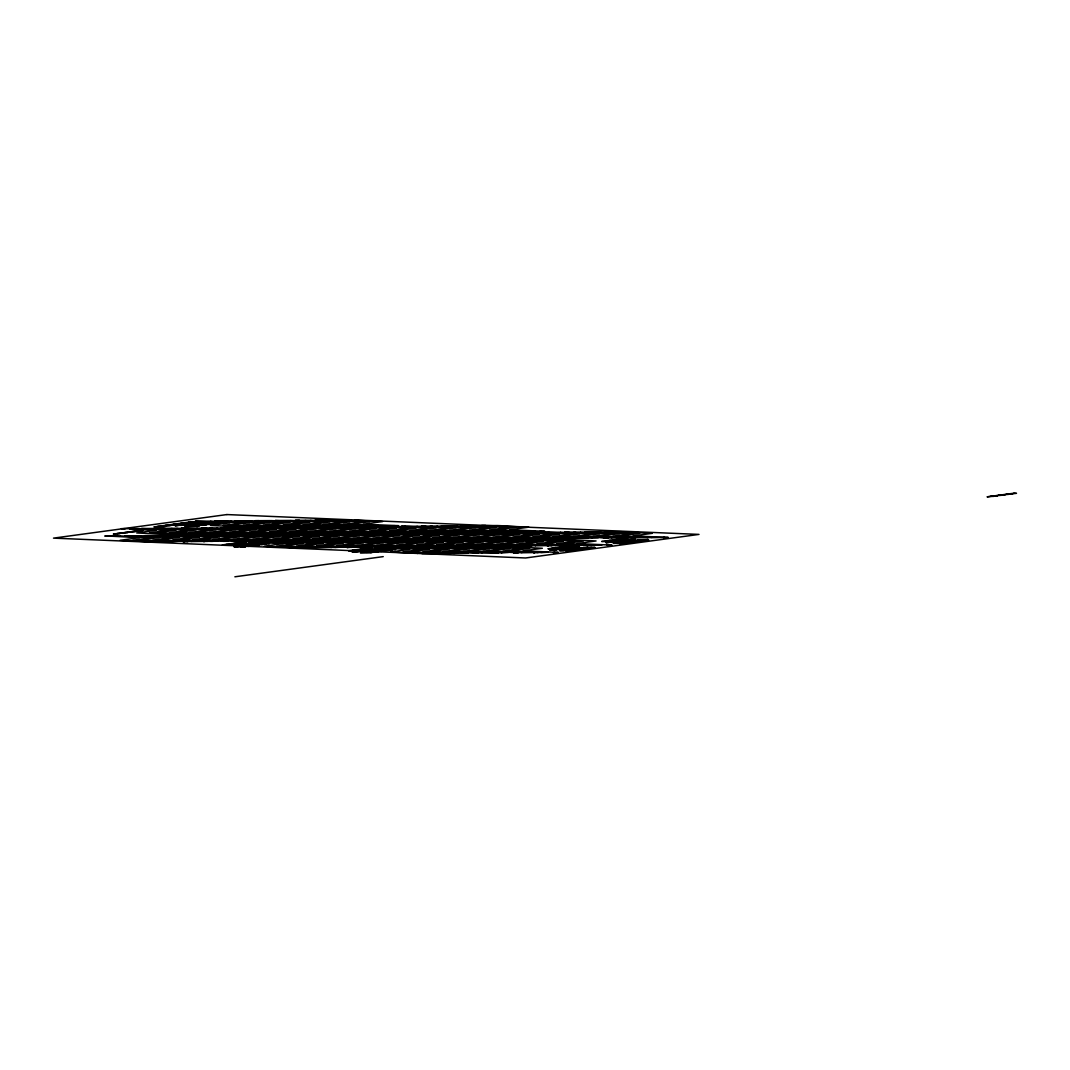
<?xml version="1.0" encoding="UTF-8"?>
<svg xmlns="http://www.w3.org/2000/svg" width="1070" height="1070" viewBox="0 0 1070 1070"><rect width="100%" height="100%" fill="white"/><g stroke="black" fill="none" stroke-linecap="round" stroke-linejoin="round"><path stroke-width="1.5" d="M108.645 536.016L104.806 536.043L120.335 535.95M125.19 528.674L121.351 528.7L136.88 528.607M148.65 535.682L144.825 535.709L160.339 535.615M165.195 528.339L161.369 528.366L176.884 528.272M168.659 535.508L164.82 535.535L180.349 535.441M185.204 528.165L181.365 528.192L196.893 528.098M163.469 541.848L164.767 541.701L151.806 541.901M218.989 521.023L215.164 521.05L230.692 520.956M208.663 535.174L204.825 535.201L220.353 535.107M225.208 527.818L221.37 527.844L236.898 527.764M203.474 541.514L204.785 541.366L191.811 541.567M220.019 534.171L221.329 534.024L208.356 534.224M228.672 535L224.834 535.027L240.362 534.933M258.993 520.675L255.168 520.715L270.697 520.622M245.217 527.657L241.379 527.684L256.907 527.59M223.483 541.34L224.78 541.193M253.817 527.029L255.115 526.881M273.813 526.855L275.124 526.707L262.15 526.908M252.453 541.955L248.614 541.982L264.143 541.888M268.677 534.652L264.838 534.679L280.367 534.599M285.222 527.309L281.383 527.336L296.912 527.242M263.487 541.005L264.798 540.858M280.032 533.662L281.343 533.515M313.831 526.52L315.128 526.373L302.155 526.56M339.016 520.007L335.177 520.033L350.706 519.94M333.827 526.346L335.137 526.199M312.493 541.433L308.628 541.473L324.156 541.38M328.691 534.144L324.852 534.171L340.38 534.077M345.236 526.801L341.397 526.828L356.925 526.734M323.501 540.497L324.798 540.337L311.838 540.537M340.046 533.141L341.343 532.994L328.383 533.194M373.831 526.012L375.142 525.851M393.84 525.838L395.138 525.691L382.177 525.892M372.494 540.925L368.642 540.965L384.17 540.872M388.704 533.636L384.866 533.662L400.394 533.569M405.236 526.293L401.41 526.32L416.939 526.226M367.291 547.278L368.588 547.131L355.614 547.332M400.06 532.633L401.357 532.486L388.383 532.686M407.295 546.944L408.593 546.797L395.632 546.997M440.064 532.298L441.375 532.151L428.401 532.338M432.481 540.43L428.655 540.457L444.184 540.363M418.771 547.385L414.946 547.412L430.474 547.318M465.249 525.785L461.424 525.811L476.952 525.718M427.305 546.77L428.602 546.623M460.073 532.124L461.371 531.977M472.499 540.082L468.66 540.109L484.188 540.016M488.722 532.78L484.884 532.807L500.412 532.713M467.309 546.436L468.606 546.288M453.6 553.391L454.897 553.243L441.923 553.444M492.494 539.909L488.669 539.935L504.197 539.855M478.785 546.877L474.96 546.904L490.488 546.81M508.718 532.606L504.893 532.646L520.421 532.552M487.305 546.262L488.615 546.115L475.642 546.315M473.595 553.217L474.906 553.07M503.542 538.959L504.839 538.812L491.866 539.012M532.499 539.574L528.674 539.601L544.202 539.507M548.723 532.271L544.897 532.298L560.426 532.205M527.323 545.914L528.62 545.767L515.646 545.967M513.613 552.882L514.911 552.735M568.732 532.098L564.906 532.124L580.421 532.044M547.318 545.754L548.629 545.606L535.655 545.794M533.609 552.708L534.92 552.561L521.946 552.762M563.542 538.451L564.853 538.304M608.736 531.763L604.911 531.79L620.439 531.696M587.336 545.406L588.634 545.259L575.66 545.459M603.56 538.103L604.858 537.956M623.556 537.942L624.867 537.782L611.893 537.983M663.56 537.595L664.871 537.448L651.897 537.648M191.811 525.678L190.714 525.811M195.248 525.878L196.372 525.744M212.288 522.896L208.637 522.922L220.26 522.949L212.328 522.869M241.004 546.315L237.353 546.329L239.907 545.981M254.66 544.456L251.009 544.469L262.632 544.51L254.7 544.429M374.085 551.906L375.209 551.772M380.893 550.328L379.796 550.448M570.042 550.368L571.166 550.234L562.954 550.194L574.577 550.221L570.029 550.395M576.85 548.776L575.754 548.91M580.261 548.321L576.61 548.335L588.232 548.375L580.301 548.295M627.167 542.61L628.291 542.463L620.078 542.423L635.112 541.995L623.489 541.968M637.412 541.219L638.536 541.072L630.324 541.032L645.357 540.604M640.823 540.751L641.946 540.617L636.289 540.684M185.083 528.192L216.06 529.797L196.72 532.432L224.325 533.743L223.55 533.85M168.538 535.535L199.515 537.14L180.175 539.775L207.781 541.086L207.005 541.193M132.158 528.847L129.604 529.195L156.046 530.319L136.706 532.94L168.03 534.559M156.889 528.446L141.36 528.526L176.055 530.145L156.715 532.766L184.321 534.077L183.545 534.184M210.683 521.13L195.155 521.224L229.849 522.829L210.509 525.464L238.115 526.774L237.339 526.881M161.69 528.647L160.915 528.74L188.761 530.065L169.421 532.699L204.731 534.184L199.608 534.425L201.321 534.184M215.485 521.331L214.709 521.438L242.556 522.762L223.215 525.383L258.525 526.868L254.031 526.975M108.444 536.057L139.501 537.662L120.161 540.283L151.485 541.901M218.788 521.063L249.858 522.655L230.505 525.29L261.829 526.908M162.306 528.954L163.162 528.847M216.113 521.652L216.956 521.531M188.16 525.704L199.782 525.731L184.749 526.172L196.358 526.199M198.391 524.313L210.014 524.34L194.981 524.768L206.604 524.808M200.959 524.42L202.658 524.18M172.163 528.513L169.608 528.861L196.051 529.971L176.71 532.606L208.035 534.224M204.905 524.581L206.604 524.353M181.686 528.473L180.924 528.58L208.77 529.904L189.417 532.526L228.044 534.05M235.494 521.157L234.718 521.264L262.565 522.588L243.211 525.209L281.838 526.734M140.344 535.789L124.815 535.883L159.51 537.488L140.17 540.109L167.776 541.433L167 541.527M250.688 520.782L235.159 520.876L269.854 522.494L250.514 525.116L278.12 526.427L277.357 526.534M145.145 535.99L144.37 536.097L172.216 537.408L152.876 540.042L188.186 541.527L183.064 541.768L184.776 541.54M255.489 520.996L254.727 521.09L282.56 522.414L263.22 525.049L298.53 526.534L293.421 526.774L295.119 526.534M205.627 527.898L201.374 528.018L216.902 527.925M145.774 536.297L146.617 536.19M202.324 528.62L203.18 528.5M256.118 521.304L256.974 521.184M163.549 534.358L164.312 534.251M155.631 535.856L153.063 536.204L179.506 537.314L160.166 539.949L191.49 541.567M212.181 528.165L209.613 528.513L236.069 529.637L216.715 532.258L244.334 533.569L243.559 533.676M265.975 520.863L263.407 521.21L289.863 522.32L270.523 524.942L301.834 526.574M168.351 534.559L184.722 534.358M165.141 535.816L164.379 535.923L192.225 537.247L172.872 539.868L211.499 541.393M221.704 528.125L220.928 528.232L248.775 529.556L229.435 532.191L268.048 533.716M275.498 520.822L274.722 520.929L302.569 522.24L283.229 524.875L321.843 526.4M225.008 527.858L256.064 529.463L236.724 532.084L264.33 533.395L263.568 533.502M235.868 526.681L236.724 526.56M188.347 534.385L194.78 533.917M242.141 527.082L248.574 526.601M290.692 520.448L275.164 520.542L309.859 522.147L290.518 524.781L318.124 526.092L317.362 526.199M189.082 535.241L184.829 535.361L200.358 535.281M240.937 528.072L241.7 527.965M299.439 520.247L295.173 520.368L310.701 520.274M185.779 535.963L186.635 535.843M296.123 520.97L296.978 520.849M147.005 541.701L147.767 541.594M203.554 534.024L204.316 533.917M257.348 526.707L258.111 526.601M195.636 535.522L193.068 535.869L219.524 536.98L200.17 539.601L231.494 541.219M252.186 527.831L249.631 528.179L276.073 529.289L256.733 531.924L284.339 533.235L283.563 533.341M305.98 520.515L303.425 520.863L329.868 521.973L310.527 524.608L341.852 526.226M205.159 535.481L204.383 535.575L232.23 536.899L212.89 539.534L251.503 541.059M261.709 527.791L260.933 527.898L288.78 529.222L269.439 531.843L308.053 533.368M315.503 520.475L314.74 520.582L342.574 521.906L323.234 524.541L361.847 526.052M208.463 535.201L239.519 536.806L220.179 539.44L247.785 540.751L247.023 540.845M163.697 541.808L168.177 541.701M220.246 534.117L224.74 534.01M274.04 526.801L278.534 526.694M171.802 541.728L178.235 541.26M228.351 534.05L234.785 533.569M276.916 527.416L261.388 527.51L296.082 529.115L276.729 531.75L304.335 533.061L303.572 533.168M282.159 526.734L288.579 526.266M330.71 520.114L315.182 520.194L349.877 521.812L330.523 524.434L358.129 525.744L357.367 525.851M224.392 535.415L225.155 535.308M280.942 527.724L281.718 527.617M334.736 520.408L335.512 520.314M242.087 533.475L242.93 533.355M187.009 541.366L187.772 541.26M241.325 533.85L239.626 534.077L244.736 533.836L209.426 532.352L228.766 529.73L197.214 528.098M297.353 526.36L298.129 526.266M235.641 535.174L233.086 535.522L259.528 536.632L240.188 539.267L267.794 540.577L267.018 540.684M292.19 527.483L289.636 527.844L316.078 528.954L296.738 531.576L324.344 532.887L323.581 532.994M345.984 520.18L343.43 520.528L369.872 521.638L350.532 524.273L378.138 525.584L377.376 525.678M248.36 533.876L264.745 533.676M301.713 527.443L300.951 527.55L328.784 528.874L309.444 531.509L348.058 533.034M355.507 520.14L354.745 520.247L382.579 521.571L363.238 524.193L398.548 525.678L394.068 525.785M203.701 541.46L208.195 541.353M314.045 526.467L318.539 526.36M211.806 541.393L218.24 540.925M260.371 534.759L244.843 534.853L279.537 536.471L260.184 539.093L287.79 540.404L287.027 540.51M268.369 533.703L274.789 533.235M316.921 527.082L301.392 527.176L336.087 528.781L316.747 531.402L344.353 532.726L343.577 532.82M322.164 526.4L328.584 525.918M264.397 535.067L265.173 534.96M320.947 527.39L321.722 527.283M282.092 533.141L282.948 533.02M223.71 541.3L228.191 541.193L192.881 539.708L212.221 537.073L180.669 535.441M280.26 533.609L284.74 533.502L249.43 532.017L268.771 529.382L237.219 527.751M334.054 526.293L338.548 526.186L303.225 524.701L322.565 522.08L291.013 520.448M227.014 541.019L227.79 540.912M337.358 526.025L338.133 525.918M275.645 534.839L273.091 535.187L299.533 536.297L280.193 538.919L307.799 540.23L307.036 540.337M231.815 541.219L248.2 541.019M288.365 533.542L304.749 533.328M336.916 526.908L321.388 527.002L356.083 528.607L336.742 531.242L364.348 532.552L363.586 532.659M342.159 526.226L358.544 526.025M285.168 534.799L284.406 534.893L312.239 536.217L292.899 538.852L331.513 540.377M341.718 527.109L340.955 527.216L368.789 528.54L349.449 531.161L384.772 532.646L368.388 532.86M345.035 526.841L376.092 528.433L356.751 531.068L388.076 532.686M342.346 527.43L343.202 527.309M251.824 541.059L258.245 540.577M300.376 534.425L284.847 534.518L319.542 536.123L300.202 538.758L327.808 540.069L327.032 540.176M308.374 533.368L324.758 533.154M362.168 526.052L368.602 525.584M252.252 541.995L283.309 543.6L263.969 546.222L291.575 547.532L290.799 547.639M304.402 534.732L305.177 534.625M309.11 534.224L304.856 534.345L320.371 534.251M360.964 527.042L361.727 526.935M265.547 540.484L266.403 540.363M322.097 532.793L322.953 532.686M375.891 525.49L376.747 525.37M263.715 540.952L268.195 540.845L232.885 539.36L252.226 536.739L220.674 535.107M374.059 525.958L378.553 525.851L343.229 524.367L362.583 521.732L331.018 520.1M315.65 534.492L313.095 534.839L339.538 535.95L320.197 538.584L347.803 539.895L347.041 540.002M271.82 540.885L288.204 540.671M376.934 526.56L361.406 526.654L396.101 528.272L376.747 530.894L404.353 532.205L403.591 532.312M244.174 545.406L255.797 545.433L240.763 545.874L252.386 545.901M257.83 543.547L269.453 543.587L254.419 544.015L266.042 544.041M268.945 542.102L268.182 542.196L296.015 543.52L276.675 546.155L311.985 547.639L306.876 547.88L308.575 547.639M325.173 534.452L324.411 534.559L352.244 535.883L332.904 538.504L368.227 539.989L351.843 540.203M381.736 526.774L380.96 526.868L408.807 528.192L389.453 530.827L424.777 532.312L408.392 532.512M328.49 534.184L359.547 535.789L340.207 538.411L371.531 540.029M238.195 546.676L233.942 546.797L245.565 546.823L240.442 547.064L242.154 546.837M241.044 546.288L248.976 546.369M246.742 545.513L248.441 545.285M251.851 544.817L247.598 544.938L259.221 544.978L254.098 545.218L255.81 544.978M260.385 543.654L262.096 543.426M269.573 542.41L270.429 542.289M382.351 527.082L383.207 526.962M340.273 533.101L344.754 532.994M250.688 545.673L252.386 545.446M264.343 543.827L266.042 543.587M284.152 541.728L268.623 541.821L303.318 543.426L283.965 546.061L315.289 547.679M396.93 526.4L381.401 526.493L416.096 528.098L396.756 530.72L428.08 532.352M291.829 540.711L298.262 540.243M348.379 533.02L364.763 532.82M288.953 541.928L288.178 542.035L316.024 543.346L296.684 545.981L335.298 547.506M344.42 534.385L345.182 534.278M400.969 526.707L401.731 526.601M405.048 526.32L436.105 527.925L416.765 530.559L444.371 531.87L443.595 531.977M305.552 540.136L306.408 540.029M362.101 532.459L362.957 532.338M304.803 540.51L303.091 540.751L308.213 540.51L272.89 539.026L292.244 536.391L260.679 534.759M304.147 541.554L288.619 541.647L323.314 543.252L303.974 545.887L331.58 547.198L330.817 547.305M360.389 533.917L344.861 533.997L379.556 535.615L360.202 538.237L387.808 539.561L387.046 539.654M308.949 541.754L308.187 541.861L336.02 543.185L316.68 545.807L351.99 547.292L346.881 547.532L348.593 547.305M365.191 534.117L364.415 534.224L392.262 535.535L372.908 538.17L408.232 539.654L391.847 539.855M421.74 526.427L420.965 526.534L448.811 527.858L429.471 530.479L464.781 531.964L460.287 532.071M425.673 526.025L421.419 526.146L436.934 526.052M309.578 542.075L310.434 541.955M365.806 534.425L366.662 534.318M422.369 526.748L423.212 526.627M323.728 540.444L328.209 540.337M383.582 532.486L384.357 532.379M319.435 541.621L316.88 541.968L343.323 543.078L323.983 545.713L355.307 547.332M432.226 526.293L429.659 526.641L456.114 527.751L436.761 530.386L468.085 532.004M331.834 540.377L348.218 540.163M380.385 533.743L364.857 533.836L399.551 535.441L380.211 538.076L411.535 539.695M328.958 541.581L328.196 541.688L356.029 543.012L336.689 545.646L375.303 547.158M384.424 534.05L385.187 533.943M441.736 526.253L440.974 526.36L468.82 527.684L449.467 530.319L488.094 531.83M388.504 533.676L419.56 535.267L400.22 537.902L427.826 539.213L427.05 539.32M289.328 547.439L290.184 547.332M345.556 539.802L346.412 539.681M402.119 532.111L402.962 532.004M400.287 532.579L404.768 532.472M344.165 541.219L328.637 541.3L363.332 542.918L343.978 545.539L371.584 546.85L370.822 546.957M456.943 525.892L441.415 525.972L476.11 527.59L456.77 530.212L484.376 531.522L483.613 531.63M295.601 547.84L302.034 547.372M348.967 541.42L348.191 541.514L376.038 542.838L356.684 545.473L392.008 546.957L386.885 547.198L388.597 546.957M405.196 533.769L404.42 533.876L432.267 535.201L412.926 537.822L448.236 539.307L443.127 539.547L444.826 539.32M461.745 526.092L460.983 526.186L488.816 527.51L469.476 530.145L504.786 531.63L499.677 531.87L501.375 531.63M352.899 541.005L348.633 541.139L364.161 541.045M349.582 541.728L350.438 541.621M405.824 534.09L406.667 533.97M462.374 526.4L463.23 526.279M310.808 547.465L311.584 547.372M367.037 539.828L367.812 539.721M423.6 532.138L424.362 532.044M359.44 541.286L356.885 541.634L383.327 542.744L363.987 545.379L395.311 546.997M472.231 525.958L469.663 526.306L496.119 527.416L476.779 530.051L508.089 531.67M315.61 547.679L331.994 547.465M371.838 540.029L388.223 539.828M420.403 533.395L404.875 533.489L439.569 535.107L420.216 537.728L451.54 539.347M368.963 541.246L368.2 541.353L396.034 542.677L376.693 545.299L415.307 546.823M372.28 540.979L403.337 542.57L383.996 545.205L411.602 546.516L410.827 546.623M425.205 533.609L424.429 533.703L452.276 535.027L432.922 537.662L471.549 539.186M485.686 525.517L481.42 525.637L496.948 525.544M385.574 539.454L386.417 539.347M440.292 532.245L444.772 532.138M492.227 525.785L489.672 526.132L516.114 527.242L496.774 529.877L524.38 531.188L523.618 531.295M335.619 547.506L342.039 547.024M440.399 533.235L424.87 533.328L459.565 534.933L440.225 537.555L467.831 538.879L467.068 538.972M448.397 532.178L454.83 531.696M388.196 541.179L388.972 541.072M392.904 540.671L388.651 540.791L404.166 540.698M445.2 533.435L444.438 533.542L472.271 534.853L452.931 537.488L488.241 538.972L483.132 539.213L484.83 538.986M449.146 533.02L444.879 533.154L460.408 533.061M501.75 525.744L500.987 525.851L528.821 527.176L509.481 529.797L544.79 531.282L539.681 531.522L541.393 531.295M445.829 533.743L446.685 533.636M502.378 526.065L503.234 525.945M350.813 547.131L351.589 547.024M407.055 539.494L407.817 539.387M463.604 531.803L464.367 531.696M399.444 540.938L396.89 541.286L423.332 542.41L403.992 545.031L431.598 546.342L430.835 546.449M455.686 533.301L453.118 533.649L479.574 534.759L460.234 537.394L491.545 539.012M411.856 539.695L428.227 539.481M468.406 532.004L484.79 531.803M408.967 540.898L408.205 541.005L436.038 542.329L416.698 544.964L455.325 546.489M465.209 533.261L464.433 533.368L492.28 534.692L472.94 537.314L511.554 538.839M425.579 539.119L426.435 538.999M367.291 547.305L371.999 547.131M375.623 547.158L382.057 546.69M424.175 540.537L408.646 540.617L443.341 542.236L424.001 544.857L451.607 546.168L450.831 546.275M431.852 539.521L438.285 539.039M480.403 532.887L464.875 532.98L499.57 534.585L480.229 537.22L507.835 538.531L507.073 538.638M488.415 531.83L494.835 531.362M428.214 540.832L428.976 540.738M485.205 533.087L484.442 533.194L512.276 534.518L492.936 537.14L528.259 538.625L523.136 538.865L524.848 538.638M485.833 533.408L486.689 533.288M390.831 546.783L391.593 546.69M447.059 539.146L447.822 539.039M503.609 531.456L504.385 531.362M439.462 540.604L436.894 540.952L463.35 542.062L443.996 544.697L471.616 546.008L470.84 546.115M495.691 532.967L493.136 533.315L519.579 534.425L500.238 537.046L531.563 538.665M390.456 547.666L374.941 547.76L409.623 549.365L390.282 551.986L417.888 553.31L417.126 553.404M451.861 539.347L468.245 539.146M508.41 531.67L524.795 531.456M363.586 552.2L378.619 551.772M366.997 551.732L369.565 551.384M377.242 550.341L388.865 550.381L373.831 550.809L385.441 550.836M395.258 547.867L394.496 547.974L422.342 549.284L402.989 551.919L438.312 553.404L421.928 553.605M505.214 532.927L504.452 533.02L532.285 534.345L512.945 536.98L551.558 538.504M508.745 532.566L539.588 534.251L520.234 536.886L547.84 538.197L547.078 538.29M366.141 552.307L371.798 552.24L370.086 552.468M369.551 551.839L371.263 551.612M395.887 548.174L396.743 548.067M407.523 546.89L412.003 546.783M383.742 550.622L385.454 550.381M371.798 552.695L360.175 552.668L375.209 552.227M410.465 547.492L394.937 547.586L429.632 549.191L410.291 551.826L441.616 553.444M464.179 540.189L448.651 540.283L483.346 541.888L464.005 544.523L491.611 545.834L490.849 545.941M415.628 546.823L422.061 546.342M471.87 539.173L478.29 538.705M528.419 531.496L534.839 531.014M414.505 547.8L415.267 547.693M468.219 540.497L468.981 540.39M525.223 532.753L524.447 532.86L552.294 534.171L532.94 536.806L568.264 538.29L563.77 538.397M418.584 547.425L449.641 549.017L430.287 551.652L457.906 552.963L457.131 553.07M529.155 532.352L524.888 532.472L540.417 532.379M429.351 546.248L430.207 546.128M525.838 533.061L526.694 532.954M427.305 546.797L432.012 546.61L396.702 545.125L416.043 542.503L384.491 540.872M487.064 538.812L487.84 538.705M479.467 540.256L476.912 540.604L503.355 541.728L484.014 544.349L511.62 545.66L510.845 545.767M535.695 532.619L533.141 532.967L559.583 534.077L540.243 536.712L567.849 538.023L567.087 538.13M435.637 546.65L452.021 546.449M439.208 547.118L434.942 547.238L450.47 547.144M488.99 540.216L488.214 540.323L516.061 541.647L496.721 544.282L532.031 545.767L527.537 545.874M492.294 539.949L523.364 541.554L504.01 544.175L535.334 545.807M545.218 532.579L544.456 532.686L572.289 534.01L552.949 536.632L591.576 538.156M548.535 532.312L579.592 533.903L560.252 536.538L587.858 537.849L587.082 537.956M435.891 547.84L436.747 547.72M503.756 538.905L508.25 538.798M445.749 547.399L443.194 547.746L469.636 548.856L450.296 551.478L481.62 553.096M455.633 546.476L462.066 546.008M511.875 538.839L518.295 538.37M234.878 576.797L383.234 556.627M455.272 547.358L454.509 547.452L482.343 548.776L463.002 551.411L501.629 552.936M508.223 540.163L508.999 540.056M564.452 532.512L565.227 532.405M415.641 553.217L416.497 553.096M469.369 545.914L470.211 545.794M467.536 546.382L472.017 546.275L436.707 544.79L456.047 542.156L424.496 540.524M527.069 538.464L527.844 538.357M575.713 532.285L573.145 532.633L599.601 533.743L580.248 536.364L607.854 537.675L607.091 537.782M470.479 546.984L454.951 547.078L489.645 548.683L470.305 551.317L497.911 552.628L497.135 552.722M524.193 539.681L508.665 539.775L543.359 541.38L524.019 544.015L551.625 545.326L550.863 545.433M531.87 538.665L548.255 538.464M475.281 547.185L474.505 547.292L502.352 548.602L483.011 551.237L518.321 552.722L513.827 552.829M528.995 539.882L528.232 539.989L556.066 541.313L536.725 543.934L572.035 545.419L555.664 545.633M532.312 539.614L563.368 541.206L544.028 543.841L575.339 545.459M475.909 547.492L476.752 547.385M529.623 540.203L530.479 540.082M437.122 553.243L437.897 553.136M487.318 546.288L492.026 546.101M485.767 547.051L483.199 547.399L509.654 548.509L490.301 551.144L521.625 552.762M495.651 546.141L512.022 545.927M551.879 538.504L558.313 538.023M600.43 531.87L584.902 531.964L619.597 533.569L600.257 536.204L627.863 537.514L627.1 537.608M548.228 539.815L549.004 539.708M604.47 532.178L605.232 532.071M509.373 545.566L510.229 545.459M565.602 537.929L566.458 537.809M453.827 553.337L458.308 553.23M615.718 531.937L613.15 532.285L639.606 533.395L620.252 536.03L647.872 537.341L647.096 537.448M461.932 553.27L468.366 552.802M510.484 546.636L494.955 546.73L529.65 548.335L510.31 550.97L537.916 552.28L537.153 552.387M564.198 539.333L548.669 539.427L583.364 541.045L564.024 543.667L591.63 544.978L590.867 545.085M571.888 538.33L588.259 538.116M515.285 546.837L514.523 546.944L542.356 548.268L523.016 550.903L558.326 552.387L553.217 552.628L554.915 552.387M625.241 531.897L624.465 532.004L652.312 533.328L632.972 535.95L668.282 537.434L663.788 537.541M515.914 547.158L516.77 547.037M569.628 539.855L570.484 539.735M473.823 553.177L478.317 553.056L442.993 551.585L462.347 548.95L430.782 547.318M477.14 552.896L477.902 552.789M530.854 545.593L531.616 545.499M481.941 553.096L498.312 552.896M591.884 538.156L598.317 537.688M549.378 545.232L550.234 545.111M605.607 537.581L606.463 537.474M547.546 545.7L552.04 545.593M603.774 538.063L608.268 537.956L572.958 536.471L592.298 533.836L560.747 532.205M501.937 552.936L508.37 552.454M517.144 552.561L517.907 552.454M570.858 545.259L571.634 545.152M623.783 537.889L628.277 537.782M631.902 537.822L648.273 537.608M589.383 544.884L590.239 544.777M645.625 537.247L646.467 537.127M533.836 552.655L538.33 552.548M587.55 545.352L592.044 545.245M541.955 552.588L548.375 552.12M595.669 545.285L602.089 544.817M569.775 549.271L584.808 548.83L573.186 548.803M583.431 547.412L595.054 547.439L580.02 547.867L591.643 547.907M633.734 540.577L648.768 540.136L637.145 540.109M563.796 550.528L559.543 550.662L571.153 550.689L566.043 550.93L567.755 550.702M572.33 549.378L577.987 549.311L576.289 549.539M585.986 547.519L587.697 547.278M617.51 543.226L613.257 543.359L624.88 543.386L619.757 543.627L621.469 543.399M626.057 542.075L627.756 541.835M639.699 540.216L641.411 539.989M608.643 545.085L606.931 545.326L612.053 545.085L576.73 543.6L596.07 540.965L564.519 539.333M579.699 549.07L581.398 548.843M589.931 547.679L591.643 547.452M627.154 542.624L631.701 542.463M630.003 542.236L631.701 542.009M637.399 541.233L641.946 541.072M643.659 540.377L645.357 540.149M577.987 549.766L566.364 549.726L581.398 549.298M1010.107 493.725L1012.661 493.832M1006.268 494.246L1008.823 494.353M1002.429 494.768L1004.984 494.875M998.577 495.29L1001.145 495.397M994.739 495.811L997.293 495.918M990.9 496.333L993.455 496.44M497.269 525.544L501.603 525.731M477.26 525.718L508.825 527.349L489.485 529.971L528.098 531.496M620.747 531.696L625.094 531.884M457.264 525.878L461.598 526.065M600.751 531.87L632.303 533.502L612.963 536.123L651.577 537.648M311.022 520.274L315.356 520.461M437.255 526.052L441.602 526.239M580.742 532.031L612.308 533.662L592.954 536.297L631.581 537.822M417.26 526.226L421.593 526.4M271.018 520.622L275.351 520.796M540.738 532.379L545.071 532.552M377.523 525.704L381.856 525.892M397.251 526.4L428.803 528.018L409.462 530.653L448.089 532.178M251.009 520.782L255.342 520.97M377.242 526.56L381.589 526.748M520.729 532.552L525.076 532.726M231 520.956L235.346 521.143M500.733 532.713L505.067 532.9M357.246 526.734L388.798 528.366L369.458 530.987L408.071 532.512M211.004 521.13L215.337 521.304M607.238 537.809L611.572 537.983M337.237 526.908L341.571 527.082M480.724 532.887L485.058 533.074M628.986 539.628L631.741 539.735M616.989 539.387L621.79 539.588M460.729 533.061L465.062 533.235M317.242 527.082L348.793 528.7L329.453 531.335L368.067 532.86M625.147 540.149L627.903 540.256M613.15 539.909L617.952 540.109M188.48 522.2L193.282 522.401M198.111 522.668L200.866 522.775M567.234 538.143L571.567 538.33M621.309 540.671L624.064 540.778M297.233 527.242L301.566 527.43M440.72 533.235L445.053 533.408M609.311 540.43L614.113 540.631M184.642 522.722L189.443 522.922M194.272 523.19L197.027 523.297M617.47 541.193L620.226 541.3M180.803 523.243L185.605 523.444M190.433 523.712L193.188 523.818M420.711 533.395L425.058 533.582M605.473 540.952L610.274 541.153M277.224 527.416L308.789 529.048L289.435 531.67L328.062 533.194M613.632 541.714L616.387 541.821M176.965 523.765L181.766 523.966M186.595 524.233L189.35 524.353M609.793 542.236L612.548 542.343M257.228 527.59L261.561 527.764M400.715 533.569L405.048 533.756M544.523 539.507L576.075 541.139L556.734 543.761L595.348 545.285M173.126 524.287L177.928 524.487M237.486 526.895L241.833 527.082M182.756 524.755L185.511 524.875M169.287 524.808L174.089 525.009M524.514 539.681L528.847 539.855M178.917 525.276L181.673 525.397M380.706 533.743L412.258 535.374L392.917 537.996L431.544 539.521M165.435 525.33L170.237 525.53M217.21 527.925L221.557 528.112M360.697 533.903L365.044 534.09M504.505 539.855L536.07 541.473L516.716 544.108L555.343 545.633M161.597 525.851L166.398 526.052M484.509 540.016L488.843 540.203M157.758 526.373L162.56 526.574M340.701 534.077L372.253 535.709L352.913 538.344L391.526 539.868M177.205 528.272L181.539 528.446M320.692 534.251L325.026 534.438M464.5 540.189L496.052 541.821L476.712 544.443L515.339 545.967M283.71 533.355L288.057 533.542M444.491 540.363L476.056 541.995L456.703 544.617L495.33 546.141M157.21 528.433L161.543 528.62M300.697 534.425L332.248 536.057L312.908 538.678L351.522 540.203M137.201 528.607L168.752 530.238L149.412 532.873L188.026 534.385M280.688 534.585L285.021 534.773M563.275 546.69L568.076 546.89M572.865 547.251L575.62 547.372M243.706 533.703L248.039 533.876M404.487 540.698L408.82 540.885M559.436 547.211L564.238 547.412M569.026 547.773L571.781 547.893M555.597 547.733L560.399 547.934M565.187 548.295L567.943 548.415M240.683 534.933L272.235 536.565L252.894 539.186L291.508 540.711M551.759 548.255L556.56 548.455M136.371 530.974L139.113 531.081M510.805 546.636L515.138 546.823M561.349 548.816L564.091 548.937M364.482 541.045L368.816 541.219M132.533 531.496L135.275 531.603M557.497 549.338L560.252 549.458M490.796 546.81L522.361 548.442L503.007 551.063L541.634 552.588M470.987 546.128L475.321 546.315M128.681 532.017L131.436 532.138M553.658 549.86L556.413 549.98M200.665 535.267L205.012 535.455M344.473 541.206L348.82 541.393M124.842 532.539L127.597 532.659M470.8 546.984L475.133 547.158M307.184 540.363L311.517 540.537M324.477 541.38L328.811 541.567M121.004 533.061L123.759 533.181M450.791 547.144L455.124 547.332M430.983 546.476L435.316 546.65M117.165 533.582L119.92 533.703M160.66 535.615L164.994 535.789M304.468 541.554L308.802 541.741M267.166 540.698L271.512 540.885M284.459 541.728L288.806 541.901M140.665 535.789L144.998 535.963M410.786 547.492L442.338 549.124L422.998 551.745L461.611 553.27M120.656 535.95L152.207 537.581L132.867 540.216L171.481 541.741M264.464 541.888L268.797 542.075M390.777 547.666L395.111 547.84M237.674 542.824L242.475 543.025M248.949 543.159L251.503 543.266M375.182 549.03L377.937 549.137M233.835 543.346L238.637 543.547M245.11 543.68L247.665 543.787M363.907 548.696L368.709 548.897M371.343 549.552L374.085 549.659M229.996 543.868L234.798 544.068M241.272 544.202L243.826 544.309M360.068 549.218L364.87 549.418M367.505 550.074L370.247 550.181M226.158 544.389L230.959 544.59M237.433 544.724L239.988 544.831M356.23 549.739L361.031 549.94M363.653 550.595L366.408 550.702M290.946 547.666L295.293 547.84M352.391 550.261L357.193 550.462M355.976 551.638L358.731 551.759M195.248 525.209L191.57 525.236L203.193 525.276L195.262 525.196M205.493 523.818L201.815 523.845L213.438 523.885L205.467 523.832M208.904 523.35L205.226 523.377L216.849 523.417L208.917 523.337M374.099 551.237L370.407 551.277L382.03 551.304L374.099 551.224M384.331 549.846L380.653 549.886L392.275 549.913L384.344 549.833M387.741 549.391L395.686 549.445L384.063 549.418L387.728 549.391M620.346 542.864L616.668 542.891L628.291 542.931L620.359 542.851M630.591 541.473L626.913 541.5L638.536 541.527L630.605 541.447M226.907 514.563L53.5 538.13L525.597 557.978L699.004 534.411L226.907 514.563M192.319 521.678L153.919 526.895L158.721 527.095L197.121 521.879L192.319 521.678M140.21 530.452L113.326 534.104L142.965 530.559L140.21 530.452M201.949 522.147L175.079 525.798L204.704 522.254L201.949 522.147M241.526 542.303L222.319 544.911L227.121 545.111L246.327 542.503L241.526 542.303M252.787 542.637L233.581 545.245L255.342 542.744L252.787 542.637M367.746 548.174L348.553 550.783L353.354 550.983L372.547 548.375L367.746 548.174M379.021 548.509L352.137 552.16L381.776 548.616L379.021 548.509M567.113 546.168L547.92 548.776L552.722 548.977L571.915 546.369L567.113 546.168M620.841 538.865L601.634 541.473L606.436 541.674L625.642 539.066L620.841 538.865M576.703 546.73L549.819 550.381L579.458 546.85L576.703 546.73M632.825 539.106L605.954 542.757L635.58 539.213L632.825 539.106M1013.945 493.203L987.062 496.854L1016.5 493.31L1013.945 493.203"/></g></svg>
